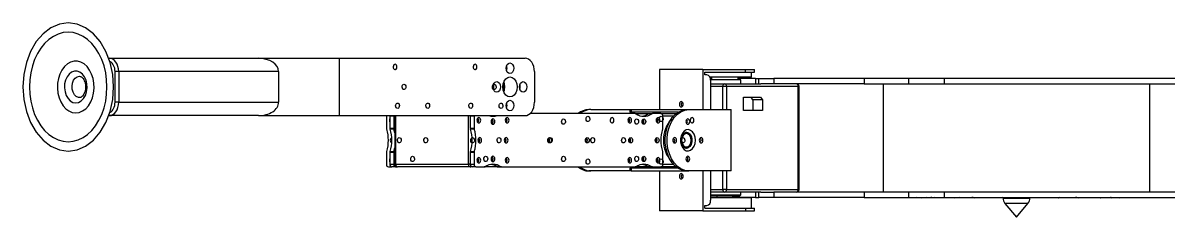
# Model space of a CAD drawing. Header units: millimetres. Extents: x 0 to 1189, y 0 to 841.
# Drawn here: x 181.7 to 267.5, y 602.5 to 617.1 of the extents above; entities that cross this region are included whole.
import ezdxf

# ---------------------------------------------------------------- set-up
doc = ezdxf.new("R2010")
doc.units = ezdxf.units.MM

msp = doc.modelspace()

# ---------------------------------------------------------------- linework, layer by layer
at = {"color": 7, "linetype": 'Continuous', "lineweight": 25}
for p, q in [((188.111, 614.41), (188.174, 614.41)), ((188.174, 614.41), (199.342, 614.41)), ((199.342, 614.41), (205.399, 614.41)), ((205.399, 614.41), (205.399, 610.11)), ((205.399, 614.41), (219.329, 614.41)), ((188.6, 611.11), (188.6, 613.41)), ((188.873, 613.41), (188.6, 613.41)), ((200.859, 613.41), (188.873, 613.41)), ((188.873, 613.41), (188.873, 611.11)), ((200.859, 613.41), (200.859, 611.11)), ((220.036, 613.41), (220.036, 611.11)), ((229.412, 613.56), (229.412, 610.56)), ((232.665, 613.56), (229.412, 613.56)), ((232.665, 613.56), (232.665, 610.56)), ((232.665, 613.56), (235.847, 613.56)), ((232.806, 613.36), (235.847, 613.36)), ((232.806, 613.16), (232.806, 613.36)), ((232.947, 613.16), (232.806, 613.16)), ((236.291, 613), (233.174, 613)), ((233.291, 613), (233.291, 612.8)), ((235.291, 612.8), (235.291, 613)), ((236.6, 612.9), (235.291, 612.9)), ((235.847, 613.36), (235.847, 613.56)), ((235.847, 613.56), (236.52, 613.56)), ((235.847, 613.36), (236.52, 613.36)), ((236.291, 613), (236.291, 613.36)), ((236.52, 613.36), (236.52, 613.56)), ((236.6, 612.9), (236.6, 612.5)), ((236.6, 612.9), (236.859, 612.9)), ((236.859, 612.5), (236.859, 612.9)), ((236.859, 612.9), (237.967, 612.9)), ((237.967, 612.9), (237.967, 612.5)), ((244.756, 612.9), (237.967, 612.9)), ((244.756, 612.9), (244.756, 612.5)), ((248.104, 612.9), (244.756, 612.9)), ((248.104, 612.5), (248.104, 612.9)), ((250.766, 612.9), (248.104, 612.9)), ((250.766, 612.5), (250.766, 612.9)), ((284.284, 612.9), (250.766, 612.9)), ((235.491, 612.8), (233.229, 612.8)), ((233.23, 612.76), (233.23, 610.56)), ((233.23, 612.5), (234.291, 612.5)), ((234.432, 612.3), (234.15, 612.3)), ((234.291, 612.5), (236.991, 612.5)), ((239.806, 612.3), (234.432, 612.3)), ((235.491, 612.5), (235.491, 612.8)), ((237.967, 612.5), (236.991, 612.5)), ((244.756, 612.5), (237.967, 612.5)), ((239.806, 604.58), (239.806, 612.3)), ((239.865, 604.58), (239.865, 612.3)), ((244.756, 612.5), (248.104, 612.5)), ((246.161, 612.5), (246.161, 604.38)), ((248.104, 612.5), (250.766, 612.5)), ((250.766, 612.5), (284.284, 612.5)), ((266.161, 604.38), (266.161, 612.5)), ((235.705, 611.5), (236.978, 611.5)), ((235.705, 610.5), (235.705, 611.5)), ((236.412, 611.3), (236.271, 611.5)), ((236.412, 611.3), (236.412, 610.5)), ((237.119, 611.3), (236.412, 611.3)), ((236.978, 611.5), (237.119, 611.3)), ((237.119, 611.3), (237.119, 610.5)), ((188.873, 611.11), (188.6, 611.11)), ((188.873, 611.11), (200.859, 611.11)), ((224.25, 610.56), (224.109, 610.56)), ((224.25, 610.56), (227.173, 610.56)), ((227.173, 610.56), (227.173, 610.36)), ((227.173, 610.56), (227.291, 610.56)), ((227.291, 610.36), (227.173, 610.36)), ((227.291, 610.56), (227.291, 610.36)), ((227.291, 610.56), (231.463, 610.56)), ((227.291, 610.26), (227.291, 610.36)), ((230.799, 610.36), (227.291, 610.36)), ((231.463, 610.56), (231.604, 610.56)), ((231.604, 610.56), (234.786, 610.56)), ((234.786, 605.96), (234.786, 610.56)), ((237.119, 610.5), (235.705, 610.5)), ((188.174, 610.11), (188.111, 610.11)), ((199.342, 610.11), (188.174, 610.11)), ((199.342, 610.11), (205.399, 610.11)), ((205.399, 610.11), (219.329, 610.11)), ((208.948, 610.06), (208.948, 609.177)), ((209.486, 610.06), (209.203, 610.06)), ((209.203, 610.06), (209.203, 609.177)), ((209.486, 610.06), (209.486, 609.177)), ((209.569, 610.11), (209.569, 606.46)), ((215.51, 610.06), (215.227, 610.06)), ((215.227, 610.06), (215.227, 609.177)), ((215.51, 610.06), (215.51, 609.177)), ((227.59, 610.26), (219.701, 610.26)), ((227.59, 610.26), (228.603, 610.26)), ((228.827, 610.242), (228.544, 610.242)), ((228.603, 610.26), (228.886, 610.26)), ((229.511, 610.26), (228.886, 610.26)), ((229.511, 610.26), (230.659, 610.26)), ((229.652, 609.177), (229.652, 610.06)), ((209.203, 609.177), (209.486, 609.177)), ((209.499, 609.093), (209.216, 609.093)), ((215.227, 609.177), (215.51, 609.177)), ((215.523, 609.093), (215.24, 609.093)), ((208.948, 607.344), (208.948, 606.46)), ((209.203, 607.344), (209.203, 606.46)), ((209.486, 607.344), (209.203, 607.344)), ((209.216, 607.427), (209.499, 607.427)), ((209.486, 607.344), (209.486, 606.46)), ((215.227, 607.344), (215.227, 606.46)), ((215.51, 607.344), (215.227, 607.344)), ((215.24, 607.427), (215.523, 607.427)), ((215.51, 607.344), (215.51, 606.46)), ((229.652, 606.46), (229.652, 607.344)), ((209.09, 606.26), (209.344, 606.26)), ((209.203, 606.46), (209.486, 606.46)), ((209.627, 606.26), (209.344, 606.26)), ((209.627, 606.46), (215.086, 606.46)), ((209.627, 606.26), (209.769, 606.26)), ((215.227, 606.26), (209.769, 606.26)), ((215.227, 606.46), (215.51, 606.46)), ((215.369, 606.26), (215.227, 606.26)), ((215.652, 606.26), (215.369, 606.26)), ((215.652, 606.26), (216.276, 606.26)), ((217.29, 606.26), (216.276, 606.26)), ((217.231, 606.278), (217.514, 606.278)), ((217.573, 606.26), (217.29, 606.26)), ((217.573, 606.26), (227.59, 606.26)), ((227.173, 606.16), (227.173, 605.96)), ((227.173, 606.16), (227.291, 606.16)), ((227.291, 606.16), (227.291, 606.26)), ((227.291, 606.16), (227.291, 605.96)), ((230.799, 606.16), (227.291, 606.16)), ((228.603, 606.26), (227.59, 606.26)), ((228.544, 606.278), (228.827, 606.278)), ((228.886, 606.26), (228.603, 606.26)), ((228.886, 606.26), (229.511, 606.26)), ((230.659, 606.26), (229.511, 606.26)), ((224.25, 605.96), (224.109, 605.96)), ((227.173, 605.96), (224.25, 605.96)), ((227.291, 605.96), (227.173, 605.96)), ((227.291, 605.96), (231.463, 605.96)), ((229.412, 605.96), (229.412, 602.96)), ((231.463, 605.96), (231.604, 605.96)), ((234.786, 605.96), (231.604, 605.96)), ((232.665, 605.96), (232.665, 602.96)), ((233.23, 605.96), (233.23, 603.76)), ((234.291, 604.38), (233.23, 604.38)), ((234.432, 604.58), (234.15, 604.58)), ((236.991, 604.38), (234.291, 604.38)), ((234.432, 604.58), (239.806, 604.58)), ((235.491, 604.18), (235.491, 604.38)), ((236.6, 604.38), (236.6, 603.98)), ((236.859, 603.98), (236.859, 604.38)), ((236.991, 604.38), (237.967, 604.38)), ((237.967, 604.38), (237.967, 603.98)), ((244.756, 604.38), (237.967, 604.38)), ((244.756, 604.38), (244.756, 603.98)), ((248.104, 604.38), (244.756, 604.38)), ((248.104, 603.98), (248.104, 604.38)), ((250.766, 604.38), (248.104, 604.38)), ((250.766, 603.98), (250.766, 604.38)), ((284.284, 604.38), (250.766, 604.38)), ((235.391, 604.08), (233.23, 604.08)), ((233.23, 603.96), (236.291, 603.96)), ((233.691, 604.08), (233.691, 603.96)), ((234.891, 603.96), (234.891, 604.08)), ((236.6, 603.98), (234.891, 603.98)), ((236.291, 603.16), (236.291, 603.96)), ((236.6, 603.98), (236.859, 603.98)), ((237.967, 603.98), (236.859, 603.98)), ((244.756, 603.98), (237.967, 603.98)), ((244.756, 603.98), (248.104, 603.98)), ((248.104, 603.98), (250.766, 603.98)), ((248.701, 603.98), (248.409, 603.951)), ((249.397, 603.98), (249.014, 603.951)), ((250.004, 603.98), (249.882, 603.951)), ((250.766, 603.98), (284.284, 603.98)), ((251.905, 603.98), (251.533, 603.951)), ((252.956, 603.98), (253.036, 603.951)), ((255.169, 603.931), (255.099, 603.98)), ((255.161, 603.98), (255.161, 603.917)), ((255.236, 603.931), (255.201, 603.98)), ((255.3, 603.533), (256.161, 602.5)), ((255.551, 603.931), (255.56, 603.98)), ((256.029, 603.931), (256.08, 603.98)), ((256.161, 602.5), (257.022, 603.533)), ((256.542, 603.931), (256.622, 603.98)), ((256.953, 603.931), (257.04, 603.98)), ((257.152, 603.931), (257.223, 603.98)), ((257.161, 603.917), (257.161, 603.937)), ((259.365, 603.98), (259.285, 603.951)), ((260.416, 603.98), (260.788, 603.951)), ((262.318, 603.98), (262.44, 603.951)), ((262.924, 603.98), (263.308, 603.951)), ((263.62, 603.98), (263.912, 603.951)), ((232.665, 602.96), (229.412, 602.96)), ((232.665, 602.96), (235.847, 602.96)), ((232.806, 603.36), (232.947, 603.36)), ((232.806, 603.16), (232.806, 603.36)), ((232.806, 603.16), (235.847, 603.16)), ((235.847, 603.16), (235.847, 602.96)), ((235.847, 603.16), (236.52, 603.16)), ((235.847, 602.96), (236.52, 602.96)), ((236.52, 602.96), (236.52, 603.16))]:
    msp.add_line(p, q, dxfattribs=at)
at = {"color": 8, "linetype": 'Continuous', "lineweight": 25}
for p, q in [((234.15, 612.3), (233.23, 612.3)), ((234.15, 610.56), (234.15, 612.3)), ((234.432, 612.3), (234.432, 610.56)), ((239.865, 612.3), (239.806, 612.3)), ((209.627, 610.11), (209.627, 606.46)), ((215.086, 606.46), (215.086, 610.11)), ((230.45, 610.06), (229.652, 610.06)), ((209.627, 606.46), (209.569, 606.46)), ((215.227, 606.46), (215.086, 606.46)), ((229.652, 606.46), (230.45, 606.46)), ((234.15, 604.58), (234.15, 605.96)), ((234.432, 605.96), (234.432, 604.58)), ((233.23, 604.58), (234.15, 604.58)), ((239.865, 604.58), (239.806, 604.58)), ((233.23, 604.18), (235.491, 604.18)), ((255.161, 603.917), (257.161, 603.917)), ((255.848, 603.533), (255.3, 603.533)), ((257.022, 603.533), (255.848, 603.533))]:
    msp.add_line(p, q, dxfattribs=at)
at = {"color": 7, "linetype": 'Continuous', "lineweight": 25, "flags": 128}
for points in [[(185.09, 607.456), (185.753, 607.548), (186.39, 607.822), (186.978, 608.266), (187.493, 608.863), (187.915, 609.591), (188.229, 610.422), (188.422, 611.323), (188.487, 612.26), (188.422, 613.197), (188.229, 614.098), (187.915, 614.929), (187.493, 615.657), (186.978, 616.254), (186.39, 616.698), (185.753, 616.972), (185.09, 617.064), (184.428, 616.972), (183.791, 616.698), (183.203, 616.254), (182.688, 615.657), (182.266, 614.929), (181.952, 614.098), (181.759, 613.197), (181.694, 612.26), (181.759, 611.323), (181.952, 610.422), (182.266, 609.591), (182.688, 608.863), (183.203, 608.266), (183.791, 607.822), (184.428, 607.548), (185.09, 607.456)], [(185.09, 608.151), (185.47, 608.186), (185.843, 608.291), (186.202, 608.464), (186.543, 608.701), (186.859, 609), (187.145, 609.354), (187.396, 609.759), (187.607, 610.205), (187.775, 610.688), (187.897, 611.197), (187.971, 611.724), (187.996, 612.26), (187.971, 612.796), (187.897, 613.324), (187.775, 613.833), (187.607, 614.315), (187.396, 614.762), (187.145, 615.166), (186.859, 615.52), (186.543, 615.819), (186.202, 616.056), (185.843, 616.229), (185.47, 616.334), (185.09, 616.369), (184.711, 616.334), (184.338, 616.229), (183.979, 616.056), (183.638, 615.819), (183.322, 615.52), (183.036, 615.166), (182.785, 614.762), (182.574, 614.315), (182.406, 613.833), (182.284, 613.324), (182.21, 612.796), (182.185, 612.26), (182.21, 611.724), (182.284, 611.197), (182.406, 610.688), (182.574, 610.205), (182.785, 609.759), (183.036, 609.354), (183.322, 609), (183.638, 608.701), (183.979, 608.464), (184.338, 608.291), (184.711, 608.186), (185.09, 608.151)], [(185.656, 610.32), (185.916, 610.355), (186.166, 610.459), (186.398, 610.628), (186.603, 610.856), (186.774, 611.135), (186.904, 611.454), (186.99, 611.803), (187.027, 612.168), (187.014, 612.536), (186.953, 612.895), (186.844, 613.23), (186.693, 613.531), (186.504, 613.785), (186.285, 613.985), (186.043, 614.122), (185.787, 614.192), (185.526, 614.192), (185.27, 614.122), (185.027, 613.985), (184.808, 613.785), (184.619, 613.531), (184.468, 613.23), (184.36, 612.895), (184.298, 612.536), (184.286, 612.168), (184.323, 611.803), (184.408, 611.454), (184.539, 611.135), (184.709, 610.856), (184.914, 610.628), (185.146, 610.459), (185.397, 610.355), (185.656, 610.32)], [(217.914, 613.66), (217.936, 613.813), (217.997, 613.943), (218.089, 614.03), (218.197, 614.06), (218.305, 614.03), (218.397, 613.943), (218.459, 613.813), (218.48, 613.66), (218.459, 613.507), (218.397, 613.377), (218.305, 613.29), (218.197, 613.26), (218.089, 613.29), (217.997, 613.377), (217.936, 613.507), (217.914, 613.66)], [(220.036, 613.41), (220.022, 613.605), (219.982, 613.793), (219.917, 613.966), (219.829, 614.117), (219.721, 614.242), (219.599, 614.334), (219.467, 614.391), (219.329, 614.41)], [(185.656, 611.06), (185.867, 611.098), (186.065, 611.208), (186.237, 611.385), (186.373, 611.617), (186.463, 611.889), (186.503, 612.185), (186.49, 612.485), (186.424, 612.771), (186.31, 613.025), (186.155, 613.231), (185.969, 613.376), (185.763, 613.451), (185.55, 613.451), (185.344, 613.376), (185.157, 613.231), (185.002, 613.025), (184.888, 612.771), (184.823, 612.485), (184.809, 612.185), (184.849, 611.889), (184.94, 611.617), (185.075, 611.385), (185.247, 611.208), (185.445, 611.098), (185.656, 611.06)], [(217.667, 612.26), (217.693, 612.492), (217.768, 612.701), (217.886, 612.867), (218.033, 612.973), (218.197, 613.01), (218.361, 612.973), (218.509, 612.867), (218.626, 612.701), (218.702, 612.492), (218.728, 612.26), (218.702, 612.028), (218.626, 611.819), (218.509, 611.653), (218.361, 611.547), (218.197, 611.51), (218.033, 611.547), (217.886, 611.653), (217.768, 611.819), (217.693, 612.028), (217.667, 612.26)], [(216.924, 612.26), (216.946, 612.413), (217.007, 612.543), (217.099, 612.63), (217.207, 612.66), (217.316, 612.63), (217.407, 612.543), (217.469, 612.413), (217.49, 612.26), (217.469, 612.107), (217.407, 611.977), (217.316, 611.89), (217.207, 611.86), (217.099, 611.89), (217.007, 611.977), (216.946, 612.107), (216.924, 612.26)], [(217.683, 612.441), (217.702, 612.248), (217.683, 612.079)], [(217.808, 612.26), (217.782, 612.492), (217.738, 612.634)], [(217.738, 611.886), (217.782, 612.028), (217.808, 612.26)], [(218.904, 612.26), (218.926, 612.413), (218.987, 612.543), (219.079, 612.63), (219.187, 612.66), (219.295, 612.63), (219.387, 612.543), (219.448, 612.413), (219.47, 612.26), (219.448, 612.107), (219.387, 611.977), (219.295, 611.89), (219.187, 611.86), (219.079, 611.89), (218.987, 611.977), (218.926, 612.107), (218.904, 612.26)], [(217.914, 610.86), (217.936, 611.013), (217.997, 611.143), (218.089, 611.23), (218.197, 611.26), (218.305, 611.23), (218.397, 611.143), (218.459, 611.013), (218.48, 610.86), (218.459, 610.707), (218.397, 610.577), (218.305, 610.49), (218.197, 610.46), (218.089, 610.49), (217.997, 610.577), (217.936, 610.707), (217.914, 610.86)], [(231.038, 610.76), (231.092, 610.775), (231.138, 610.819), (231.169, 610.884), (231.18, 610.96), (231.169, 611.037), (231.138, 611.101), (231.092, 611.145), (231.038, 611.16), (230.984, 611.145), (230.938, 611.101), (230.908, 611.037), (230.897, 610.96), (230.908, 610.884), (230.938, 610.819), (230.984, 610.775), (231.038, 610.76)], [(219.329, 610.11), (219.467, 610.129), (219.599, 610.186), (219.721, 610.279), (219.829, 610.403), (219.917, 610.554), (219.982, 610.727), (220.022, 610.915), (220.036, 611.11)], [(231.463, 605.96), (231.164, 605.999), (230.875, 606.115), (230.606, 606.305), (230.367, 606.56), (230.165, 606.874), (230.007, 607.235), (229.898, 607.631), (229.843, 608.048), (229.843, 608.472), (229.898, 608.889), (230.007, 609.285), (230.165, 609.646), (230.367, 609.96), (230.606, 610.216), (230.875, 610.405), (231.164, 610.521), (231.463, 610.56)], [(231.604, 605.96), (231.305, 605.999), (231.016, 606.115), (230.748, 606.305), (230.508, 606.56), (230.306, 606.874), (230.148, 607.235), (230.04, 607.631), (229.985, 608.048), (229.985, 608.472), (230.04, 608.889), (230.148, 609.285), (230.306, 609.646), (230.508, 609.96), (230.748, 610.216), (231.016, 610.405), (231.305, 610.521), (231.604, 610.56)], [(208.953, 610.11), (208.951, 610.099), (208.948, 610.06)], [(209.203, 610.06), (209.206, 610.099), (209.207, 610.11)], [(209.49, 610.11), (209.488, 610.099), (209.486, 610.06)], [(215.227, 610.06), (215.23, 610.099), (215.232, 610.11)], [(215.515, 610.11), (215.513, 610.099), (215.51, 610.06)], [(215.864, 609.96), (215.81, 609.945), (215.764, 609.901), (215.733, 609.837), (215.722, 609.76), (215.733, 609.684), (215.764, 609.619), (215.81, 609.575), (215.864, 609.56), (215.918, 609.575), (215.964, 609.619), (215.994, 609.684), (216.005, 609.76), (215.994, 609.837), (215.964, 609.901), (215.918, 609.945), (215.864, 609.96)], [(216.924, 609.86), (216.87, 609.845), (216.824, 609.801), (216.794, 609.737), (216.783, 609.66), (216.794, 609.584), (216.824, 609.519), (216.87, 609.475), (216.924, 609.46), (216.979, 609.475), (217.024, 609.519), (217.055, 609.584), (217.066, 609.66), (217.055, 609.737), (217.024, 609.801), (216.979, 609.845), (216.924, 609.86)], [(217.985, 609.96), (217.931, 609.945), (217.885, 609.901), (217.854, 609.837), (217.844, 609.76), (217.854, 609.684), (217.885, 609.619), (217.931, 609.575), (217.985, 609.56), (218.039, 609.575), (218.085, 609.619), (218.116, 609.684), (218.127, 609.76), (218.116, 609.837), (218.085, 609.901), (218.039, 609.945), (217.985, 609.96)], [(227.177, 609.56), (227.232, 609.575), (227.277, 609.619), (227.308, 609.684), (227.319, 609.76), (227.308, 609.837), (227.277, 609.901), (227.232, 609.945), (227.177, 609.96), (227.123, 609.945), (227.077, 609.901), (227.047, 609.837), (227.036, 609.76), (227.047, 609.684), (227.077, 609.619), (227.123, 609.575), (227.177, 609.56)], [(228.238, 609.86), (228.292, 609.845), (228.338, 609.801), (228.369, 609.737), (228.38, 609.66), (228.369, 609.584), (228.338, 609.519), (228.292, 609.475), (228.238, 609.46), (228.184, 609.475), (228.138, 609.519), (228.107, 609.584), (228.097, 609.66), (228.107, 609.737), (228.138, 609.801), (228.184, 609.845), (228.238, 609.86)], [(229.299, 609.56), (229.353, 609.575), (229.399, 609.619), (229.429, 609.684), (229.44, 609.76), (229.429, 609.837), (229.399, 609.901), (229.353, 609.945), (229.299, 609.96), (229.245, 609.945), (229.199, 609.901), (229.168, 609.837), (229.157, 609.76), (229.168, 609.684), (229.199, 609.619), (229.245, 609.575), (229.299, 609.56)], [(231.675, 609.66), (231.664, 609.737), (231.633, 609.801), (231.587, 609.845), (231.533, 609.86), (231.479, 609.845), (231.433, 609.801), (231.403, 609.737), (231.392, 609.66), (231.403, 609.584), (231.433, 609.519), (231.479, 609.475), (231.533, 609.46), (231.587, 609.475), (231.633, 609.519), (231.664, 609.584), (231.675, 609.66)], [(209.569, 608.83), (209.554, 608.893), (209.499, 609.093)], [(232.099, 608.26), (232.074, 608.496), (232.001, 608.711), (231.886, 608.886), (231.74, 609.005), (231.576, 609.058), (231.407, 609.04), (231.25, 608.953), (231.119, 608.804), (231.024, 608.607), (230.974, 608.379), (230.974, 608.141), (231.024, 607.913), (231.119, 607.716), (231.25, 607.567), (231.407, 607.48), (231.576, 607.462), (231.74, 607.515), (231.886, 607.635), (232.001, 607.809), (232.074, 608.024), (232.099, 608.26)], [(231.141, 607.808), (231.049, 607.97), (231.001, 608.168), (231.004, 608.376), (231.057, 608.57), (231.154, 608.727), (231.283, 608.828), (231.428, 608.86), (231.573, 608.82), (231.699, 608.712), (231.792, 608.55), (231.839, 608.353), (231.836, 608.144), (231.783, 607.95), (231.686, 607.793), (231.557, 607.692), (231.412, 607.66), (231.267, 607.7), (231.141, 607.808)], [(231.774, 608.26), (231.747, 608.451), (231.67, 608.614), (231.555, 608.722), (231.42, 608.76), (231.285, 608.722), (231.17, 608.614), (231.093, 608.451), (231.067, 608.26), (231.093, 608.069), (231.17, 607.906), (231.285, 607.798), (231.42, 607.76), (231.555, 607.798), (231.67, 607.906), (231.747, 608.069), (231.774, 608.26)], [(209.338, 608.454), (209.318, 608.445), (209.273, 608.401), (209.242, 608.337), (209.231, 608.26), (209.242, 608.184), (209.273, 608.119), (209.318, 608.075), (209.338, 608.066)], [(209.499, 607.427), (209.554, 607.627), (209.569, 607.69)], [(215.934, 608.46), (215.88, 608.445), (215.834, 608.401), (215.804, 608.337), (215.793, 608.26), (215.804, 608.184), (215.834, 608.119), (215.88, 608.075), (215.934, 608.06), (215.989, 608.075), (216.034, 608.119), (216.065, 608.184), (216.076, 608.26), (216.065, 608.337), (216.034, 608.401), (215.989, 608.445), (215.934, 608.46)], [(217.914, 608.46), (217.86, 608.445), (217.814, 608.401), (217.784, 608.337), (217.773, 608.26), (217.784, 608.184), (217.814, 608.119), (217.86, 608.075), (217.914, 608.06), (217.969, 608.075), (218.014, 608.119), (218.045, 608.184), (218.056, 608.26), (218.045, 608.337), (218.014, 608.401), (217.969, 608.445), (217.914, 608.46)], [(221.167, 608.06), (221.113, 608.075), (221.067, 608.119), (221.036, 608.184), (221.026, 608.26), (221.036, 608.337), (221.067, 608.401), (221.113, 608.445), (221.167, 608.46), (221.221, 608.445), (221.267, 608.401), (221.298, 608.337), (221.309, 608.26), (221.298, 608.184), (221.267, 608.119), (221.221, 608.075), (221.167, 608.06)], [(223.996, 608.06), (223.941, 608.075), (223.896, 608.119), (223.865, 608.184), (223.854, 608.26), (223.865, 608.337), (223.896, 608.401), (223.941, 608.445), (223.996, 608.46), (224.05, 608.445), (224.096, 608.401), (224.126, 608.337), (224.137, 608.26), (224.126, 608.184), (224.096, 608.119), (224.05, 608.075), (223.996, 608.06)], [(227.248, 608.46), (227.302, 608.445), (227.348, 608.401), (227.379, 608.337), (227.39, 608.26), (227.379, 608.184), (227.348, 608.119), (227.302, 608.075), (227.248, 608.06), (227.194, 608.075), (227.148, 608.119), (227.118, 608.184), (227.107, 608.26), (227.118, 608.337), (227.148, 608.401), (227.194, 608.445), (227.248, 608.46)], [(229.228, 608.46), (229.282, 608.445), (229.328, 608.401), (229.359, 608.337), (229.37, 608.26), (229.359, 608.184), (229.328, 608.119), (229.282, 608.075), (229.228, 608.06), (229.174, 608.075), (229.128, 608.119), (229.097, 608.184), (229.087, 608.26), (229.097, 608.337), (229.128, 608.401), (229.174, 608.445), (229.228, 608.46)], [(230.685, 608.26), (230.674, 608.337), (230.643, 608.401), (230.597, 608.445), (230.543, 608.46), (230.489, 608.445), (230.443, 608.401), (230.413, 608.337), (230.402, 608.26), (230.413, 608.184), (230.443, 608.119), (230.489, 608.075), (230.543, 608.06), (230.597, 608.075), (230.643, 608.119), (230.674, 608.184), (230.685, 608.26)], [(232.665, 608.26), (232.654, 608.337), (232.623, 608.401), (232.577, 608.445), (232.523, 608.46), (232.469, 608.445), (232.423, 608.401), (232.393, 608.337), (232.382, 608.26), (232.393, 608.184), (232.423, 608.119), (232.469, 608.075), (232.523, 608.06), (232.577, 608.075), (232.623, 608.119), (232.654, 608.184), (232.665, 608.26)], [(215.864, 606.96), (215.81, 606.945), (215.764, 606.901), (215.733, 606.837), (215.722, 606.76), (215.733, 606.684), (215.764, 606.619), (215.81, 606.575), (215.864, 606.56), (215.918, 606.575), (215.964, 606.619), (215.994, 606.684), (216.005, 606.76), (215.994, 606.837), (215.964, 606.901), (215.918, 606.945), (215.864, 606.96)], [(216.924, 607.06), (216.87, 607.045), (216.824, 607.001), (216.794, 606.937), (216.783, 606.86), (216.794, 606.784), (216.824, 606.719), (216.87, 606.675), (216.924, 606.66), (216.979, 606.675), (217.024, 606.719), (217.055, 606.784), (217.066, 606.86), (217.055, 606.937), (217.024, 607.001), (216.979, 607.045), (216.924, 607.06)], [(217.985, 606.96), (217.931, 606.945), (217.885, 606.901), (217.854, 606.837), (217.844, 606.76), (217.854, 606.684), (217.885, 606.619), (217.931, 606.575), (217.985, 606.56), (218.039, 606.575), (218.085, 606.619), (218.116, 606.684), (218.127, 606.76), (218.116, 606.837), (218.085, 606.901), (218.039, 606.945), (217.985, 606.96)], [(227.177, 606.56), (227.232, 606.575), (227.277, 606.619), (227.308, 606.684), (227.319, 606.76), (227.308, 606.837), (227.277, 606.901), (227.232, 606.945), (227.177, 606.96), (227.123, 606.945), (227.077, 606.901), (227.047, 606.837), (227.036, 606.76), (227.047, 606.684), (227.077, 606.619), (227.123, 606.575), (227.177, 606.56)], [(228.238, 607.06), (228.292, 607.045), (228.338, 607.001), (228.369, 606.937), (228.38, 606.86), (228.369, 606.784), (228.338, 606.719), (228.292, 606.675), (228.238, 606.66), (228.184, 606.675), (228.138, 606.719), (228.107, 606.784), (228.097, 606.86), (228.107, 606.937), (228.138, 607.001), (228.184, 607.045), (228.238, 607.06)], [(229.299, 606.56), (229.353, 606.575), (229.399, 606.619), (229.429, 606.684), (229.44, 606.76), (229.429, 606.837), (229.399, 606.901), (229.353, 606.945), (229.299, 606.96), (229.245, 606.945), (229.199, 606.901), (229.168, 606.837), (229.157, 606.76), (229.168, 606.684), (229.199, 606.619), (229.245, 606.575), (229.299, 606.56)], [(231.675, 606.86), (231.664, 606.937), (231.633, 607.001), (231.587, 607.045), (231.533, 607.06), (231.479, 607.045), (231.433, 607.001), (231.403, 606.937), (231.392, 606.86), (231.403, 606.784), (231.433, 606.719), (231.479, 606.675), (231.533, 606.66), (231.587, 606.675), (231.633, 606.719), (231.664, 606.784), (231.675, 606.86)], [(231.038, 605.36), (231.092, 605.375), (231.138, 605.419), (231.169, 605.484), (231.18, 605.56), (231.169, 605.637), (231.138, 605.701), (231.092, 605.745), (231.038, 605.76), (230.984, 605.745), (230.938, 605.701), (230.908, 605.637), (230.897, 605.56), (230.908, 605.484), (230.938, 605.419), (230.984, 605.375), (231.038, 605.36)]]:
    msp.add_lwpolyline(points, dxfattribs=at)
at = {"color": 7, "linetype": 'Continuous', "flags": 128}
for points in [[(209.449, 613.702), (209.476, 613.633), (209.518, 613.583), (209.571, 613.561), (209.626, 613.569), (209.675, 613.606), (209.71, 613.666), (209.725, 613.741), (209.72, 613.819), (209.694, 613.887), (209.651, 613.937), (209.598, 613.959), (209.543, 613.951), (209.495, 613.914), (209.46, 613.854), (209.444, 613.779), (209.449, 613.702)], [(215.446, 613.702), (215.472, 613.633), (215.515, 613.583), (215.567, 613.561), (215.622, 613.569), (215.671, 613.606), (215.706, 613.666), (215.722, 613.741), (215.716, 613.819), (215.69, 613.887), (215.647, 613.937), (215.594, 613.959), (215.54, 613.951), (215.491, 613.914), (215.456, 613.854), (215.44, 613.779), (215.446, 613.702)], [(210.128, 612.319), (210.154, 612.387), (210.197, 612.437), (210.25, 612.459), (210.305, 612.451), (210.353, 612.414), (210.388, 612.354), (210.404, 612.279), (210.399, 612.202), (210.373, 612.133), (210.33, 612.083), (210.277, 612.061), (210.222, 612.069), (210.174, 612.106), (210.139, 612.166), (210.123, 612.241), (210.128, 612.319)], [(216.888, 612.319), (216.914, 612.387), (216.957, 612.437), (217.01, 612.459), (217.065, 612.451), (217.113, 612.414), (217.148, 612.354), (217.164, 612.279), (217.159, 612.202), (217.133, 612.133), (217.09, 612.083), (217.037, 612.061), (216.982, 612.069), (216.933, 612.106), (216.899, 612.166), (216.883, 612.241), (216.888, 612.319)], [(209.633, 610.911), (209.659, 610.98), (209.702, 611.029), (209.755, 611.051), (209.81, 611.044), (209.858, 611.007), (209.893, 610.946), (209.909, 610.872), (209.904, 610.794), (209.878, 610.725), (209.835, 610.676), (209.782, 610.653), (209.727, 610.661), (209.679, 610.698), (209.644, 610.758), (209.628, 610.833), (209.633, 610.911)], [(211.896, 610.911), (211.922, 610.98), (211.965, 611.029), (212.018, 611.051), (212.073, 611.044), (212.121, 611.007), (212.156, 610.946), (212.172, 610.872), (212.167, 610.794), (212.14, 610.725), (212.098, 610.676), (212.045, 610.653), (211.99, 610.661), (211.941, 610.698), (211.906, 610.758), (211.89, 610.833), (211.896, 610.911)], [(215.12, 610.911), (215.147, 610.98), (215.189, 611.029), (215.242, 611.051), (215.297, 611.044), (215.346, 611.007), (215.381, 610.946), (215.396, 610.872), (215.391, 610.794), (215.365, 610.725), (215.322, 610.676), (215.269, 610.653), (215.214, 610.661), (215.166, 610.698), (215.131, 610.758), (215.115, 610.833), (215.12, 610.911)], [(217.383, 610.911), (217.409, 610.98), (217.452, 611.029), (217.505, 611.051), (217.56, 611.044), (217.608, 611.007), (217.643, 610.946), (217.659, 610.872), (217.654, 610.794), (217.628, 610.725), (217.585, 610.676), (217.532, 610.653), (217.477, 610.661), (217.428, 610.698), (217.394, 610.758), (217.378, 610.833), (217.383, 610.911)], [(222.255, 609.851), (222.304, 609.814), (222.338, 609.754), (222.354, 609.679), (222.349, 609.602), (222.323, 609.533), (222.28, 609.483), (222.227, 609.461), (222.172, 609.469), (222.124, 609.506), (222.089, 609.566), (222.073, 609.641), (222.078, 609.719), (222.104, 609.787), (222.147, 609.837), (222.2, 609.859), (222.255, 609.851)], [(224.088, 610.051), (224.137, 610.014), (224.171, 609.954), (224.187, 609.879), (224.182, 609.802), (224.156, 609.733), (224.113, 609.683), (224.06, 609.661), (224.005, 609.669), (223.957, 609.706), (223.922, 609.766), (223.906, 609.841), (223.911, 609.919), (223.938, 609.987), (223.98, 610.037), (224.033, 610.059), (224.088, 610.051)], [(225.807, 609.951), (225.758, 609.914), (225.723, 609.854), (225.707, 609.779), (225.713, 609.702), (225.739, 609.633), (225.782, 609.583), (225.835, 609.561), (225.889, 609.569), (225.938, 609.606), (225.973, 609.666), (225.989, 609.741), (225.983, 609.819), (225.957, 609.887), (225.915, 609.937), (225.862, 609.959), (225.807, 609.951)], [(227.742, 609.851), (227.791, 609.814), (227.826, 609.754), (227.842, 609.679), (227.836, 609.602), (227.81, 609.533), (227.767, 609.483), (227.714, 609.461), (227.659, 609.469), (227.611, 609.506), (227.576, 609.566), (227.56, 609.641), (227.566, 609.719), (227.592, 609.787), (227.634, 609.837), (227.687, 609.859), (227.742, 609.851)], [(229.575, 610.051), (229.624, 610.014), (229.659, 609.954), (229.675, 609.879), (229.669, 609.802), (229.643, 609.733), (229.6, 609.683), (229.547, 609.661), (229.492, 609.669), (229.444, 609.706), (229.409, 609.766), (229.393, 609.841), (229.399, 609.919), (229.425, 609.987), (229.467, 610.037), (229.52, 610.059), (229.575, 610.051)], [(231.803, 609.951), (231.754, 609.914), (231.72, 609.854), (231.704, 609.779), (231.709, 609.702), (231.735, 609.633), (231.778, 609.583), (231.831, 609.561), (231.886, 609.569), (231.934, 609.606), (231.969, 609.666), (231.985, 609.741), (231.98, 609.819), (231.954, 609.887), (231.911, 609.937), (231.858, 609.959), (231.803, 609.951)], [(209.775, 608.319), (209.801, 608.387), (209.844, 608.437), (209.896, 608.459), (209.951, 608.451), (210, 608.414), (210.035, 608.354), (210.051, 608.279), (210.045, 608.202), (210.019, 608.133), (209.976, 608.083), (209.923, 608.061), (209.869, 608.069), (209.82, 608.106), (209.785, 608.166), (209.769, 608.241), (209.775, 608.319)], [(211.755, 608.319), (211.781, 608.387), (211.823, 608.437), (211.876, 608.459), (211.931, 608.451), (211.98, 608.414), (212.015, 608.354), (212.031, 608.279), (212.025, 608.202), (211.999, 608.133), (211.956, 608.083), (211.903, 608.061), (211.848, 608.069), (211.8, 608.106), (211.765, 608.166), (211.749, 608.241), (211.755, 608.319)], [(215.262, 608.319), (215.288, 608.387), (215.331, 608.437), (215.384, 608.459), (215.438, 608.451), (215.487, 608.414), (215.522, 608.354), (215.538, 608.279), (215.532, 608.202), (215.506, 608.133), (215.463, 608.083), (215.411, 608.061), (215.356, 608.069), (215.307, 608.106), (215.272, 608.166), (215.256, 608.241), (215.262, 608.319)], [(217.242, 608.319), (217.268, 608.387), (217.311, 608.437), (217.363, 608.459), (217.418, 608.451), (217.467, 608.414), (217.502, 608.354), (217.518, 608.279), (217.512, 608.202), (217.486, 608.133), (217.443, 608.083), (217.391, 608.061), (217.336, 608.069), (217.287, 608.106), (217.252, 608.166), (217.236, 608.241), (217.242, 608.319)], [(221.265, 608.451), (221.314, 608.414), (221.349, 608.354), (221.364, 608.279), (221.359, 608.202), (221.333, 608.133), (221.29, 608.083), (221.237, 608.061), (221.182, 608.069), (221.134, 608.106), (221.099, 608.166), (221.083, 608.241), (221.088, 608.319), (221.115, 608.387), (221.157, 608.437), (221.21, 608.459), (221.265, 608.451)], [(224.447, 608.451), (224.496, 608.414), (224.53, 608.354), (224.546, 608.279), (224.541, 608.202), (224.515, 608.133), (224.472, 608.083), (224.419, 608.061), (224.364, 608.069), (224.316, 608.106), (224.281, 608.166), (224.265, 608.241), (224.27, 608.319), (224.297, 608.387), (224.339, 608.437), (224.392, 608.459), (224.447, 608.451)], [(226.752, 608.451), (226.801, 608.414), (226.836, 608.354), (226.852, 608.279), (226.846, 608.202), (226.82, 608.133), (226.777, 608.083), (226.724, 608.061), (226.669, 608.069), (226.621, 608.106), (226.586, 608.166), (226.57, 608.241), (226.576, 608.319), (226.602, 608.387), (226.644, 608.437), (226.697, 608.459), (226.752, 608.451)], [(231.207, 608.451), (231.256, 608.414), (231.29, 608.354), (231.306, 608.279), (231.301, 608.202), (231.275, 608.133), (231.232, 608.083), (231.179, 608.061), (231.124, 608.069), (231.076, 608.106), (231.041, 608.166), (231.025, 608.241), (231.03, 608.319), (231.056, 608.387), (231.099, 608.437), (231.152, 608.459), (231.207, 608.451)], [(210.765, 606.919), (210.791, 606.987), (210.833, 607.037), (210.886, 607.059), (210.941, 607.051), (210.99, 607.014), (211.025, 606.954), (211.041, 606.879), (211.035, 606.802), (211.009, 606.733), (210.966, 606.683), (210.913, 606.661), (210.859, 606.669), (210.81, 606.706), (210.775, 606.766), (210.759, 606.841), (210.765, 606.919)], [(216.252, 606.919), (216.278, 606.987), (216.321, 607.037), (216.373, 607.059), (216.428, 607.051), (216.477, 607.014), (216.512, 606.954), (216.528, 606.879), (216.522, 606.802), (216.496, 606.733), (216.453, 606.683), (216.401, 606.661), (216.346, 606.669), (216.297, 606.706), (216.262, 606.766), (216.246, 606.841), (216.252, 606.919)], [(222.255, 607.051), (222.304, 607.014), (222.338, 606.954), (222.354, 606.879), (222.349, 606.802), (222.323, 606.733), (222.28, 606.683), (222.227, 606.661), (222.172, 606.669), (222.124, 606.706), (222.089, 606.766), (222.073, 606.841), (222.078, 606.919), (222.104, 606.987), (222.147, 607.037), (222.2, 607.059), (222.255, 607.051)], [(224.088, 606.851), (224.137, 606.814), (224.171, 606.754), (224.187, 606.679), (224.182, 606.602), (224.156, 606.533), (224.113, 606.483), (224.06, 606.461), (224.005, 606.469), (223.957, 606.506), (223.922, 606.566), (223.906, 606.641), (223.911, 606.719), (223.938, 606.787), (223.98, 606.837), (224.033, 606.859), (224.088, 606.851)], [(227.742, 607.051), (227.791, 607.014), (227.826, 606.954), (227.842, 606.879), (227.836, 606.802), (227.81, 606.733), (227.767, 606.683), (227.714, 606.661), (227.659, 606.669), (227.611, 606.706), (227.576, 606.766), (227.56, 606.841), (227.566, 606.919), (227.592, 606.987), (227.634, 607.037), (227.687, 607.059), (227.742, 607.051)], [(229.575, 606.851), (229.624, 606.814), (229.659, 606.754), (229.675, 606.679), (229.669, 606.602), (229.643, 606.533), (229.6, 606.483), (229.547, 606.461), (229.492, 606.469), (229.444, 606.506), (229.409, 606.566), (229.393, 606.641), (229.399, 606.719), (229.425, 606.787), (229.467, 606.837), (229.52, 606.859), (229.575, 606.851)]]:
    msp.add_lwpolyline(points, dxfattribs=at)
at = {"color": 8, "linetype": 'Continuous', "lineweight": 25, "flags": 128}
msp.add_lwpolyline([(185.939, 611.46), (185.855, 611.469), (185.694, 611.539), (185.554, 611.674), (185.449, 611.86), (185.388, 612.082), (185.375, 612.32), (185.412, 612.552), (185.497, 612.759), (185.62, 612.921), (185.772, 613.025), (185.939, 613.06), (185.939, 613.06)], dxfattribs=at)
at = {"color": 8, "linetype": 'Continuous', "lineweight": 25}
for centre, radius, start, end in [((188.176, 614.301), 0.109, 90.79051, 122.21176), ((188.176, 610.219), 0.109, 237.79883, 269.20687), ((215.225, 606.373), 0.113, 271.12736, 310.37746)]:
    msp.add_arc(centre, radius, start, end, dxfattribs=at)
at = {"color": 7, "linetype": 'Continuous', "lineweight": 25}
for centre, radius, start, end in [((217.444, 613.66), 0.541, 339.04152, 20.95848), ((232.877, 612.81), 0.357, 351.95132, 78.57782), ((216.454, 612.26), 0.541, 339.04152, 20.95848), ((218.434, 612.26), 0.541, 339.04152, 20.95848), ((234.326, 612.325), 0.179, 101.42212, 188.04926), ((234.256, 612.325), 0.179, 351.94968, 78.57894), ((239.665, 612.3), 0.2, 0, 90), ((239.63, 612.325), 0.179, 351.94968, 78.57894), ((231.272, 610.96), 0.238, 133.25555, 226.74445), ((217.444, 610.86), 0.541, 339.04147, 20.95853), ((224.132, 609.274), 1.287, 91.02139, 129.94431), ((224.273, 609.274), 1.287, 91.02149, 129.9442), ((209.408, 609.76), 0.25, 145.14692, 214.85308), ((215.388, 609.76), 0.406, 339.03471, 20.96529), ((215.63, 609.76), 0.238, 313.25616, 46.74384), ((216.924, 611.08), 1.02, 252.05262, 287.94738), ((216.636, 611.101), 1.042, 278.13907, 287.90844), ((216.448, 609.66), 0.406, 339.03471, 20.96529), ((216.691, 609.66), 0.238, 313.25616, 46.74384), ((217.509, 609.76), 0.406, 339.03471, 20.96529), ((217.751, 609.76), 0.238, 313.25616, 46.74384), ((226.701, 609.76), 0.406, 339.03923, 20.96077), ((226.944, 609.76), 0.238, 313.25555, 46.74445), ((227.589, 610.152), 0.108, 56.26938, 89.42931), ((228.238, 611.113), 1.052, 235.93427, 304.06573), ((227.936, 611.158), 1.099, 278.39286, 303.59006), ((227.762, 609.66), 0.406, 339.03923, 20.96077), ((228.004, 609.66), 0.238, 313.25555, 46.74445), ((228.604, 610.152), 0.108, 90.57277, 123.72854), ((228.887, 610.152), 0.108, 90.57069, 123.73062), ((228.823, 609.76), 0.406, 339.03471, 20.96529), ((229.065, 609.76), 0.238, 313.25555, 46.74445), ((229.476, 610.085), 0.179, 351.94968, 78.57894), ((232.181, 608.26), 2.476, 139.12574, 220.87426), ((231.27, 609.668), 0.224, 0.47678, 39.99539), ((231.257, 609.651), 0.239, 322.02236, 4.64944), ((209.22, 609.176), 0.271, 179.83458, 197.70921), ((206.336, 608.26), 2.754, 342.38904, 17.61096), ((209.474, 609.176), 0.271, 179.82735, 197.71645), ((206.591, 608.26), 2.754, 342.38904, 17.61096), ((209.757, 609.176), 0.271, 179.83458, 197.70921), ((215.499, 609.176), 0.272, 179.84679, 197.69701), ((212.616, 608.26), 2.754, 342.38806, 17.61194), ((215.782, 609.176), 0.271, 179.83298, 197.70281), ((212.898, 608.26), 2.754, 342.38806, 17.61194), ((232.264, 608.26), 2.754, 162.38855, 197.61145), ((229.381, 609.176), 0.271, 342.29327, 0.16293), ((215.458, 608.26), 0.406, 339.03473, 20.96527), ((215.701, 608.26), 0.238, 313.25612, 46.74388), ((217.438, 608.26), 0.406, 339.03473, 20.96527), ((217.681, 608.26), 0.238, 313.25612, 46.74388), ((220.691, 608.26), 0.406, 339.03473, 20.96527), ((220.933, 608.26), 0.238, 313.25612, 46.74388), ((223.519, 608.26), 0.406, 339.03925, 20.96075), ((223.762, 608.26), 0.238, 313.25551, 46.74449), ((226.772, 608.26), 0.406, 339.03847, 20.96153), ((227.015, 608.26), 0.238, 313.25833, 46.74167), ((228.752, 608.26), 0.406, 339.03925, 20.96075), ((228.994, 608.26), 0.238, 313.25551, 46.74449), ((230.41, 608.206), 0.159, 4.69582, 85.31883), ((230.33, 608.243), 0.212, 312.3407, 353.49789), ((232.381, 608.318), 0.165, 277.61687, 358.40371), ((232.313, 608.279), 0.208, 9.66573, 47.83573), ((209.22, 607.344), 0.271, 162.29077, 180.16542), ((209.408, 606.76), 0.25, 145.14682, 214.85318), ((209.474, 607.344), 0.271, 162.28354, 180.17265), ((209.757, 607.344), 0.271, 162.29077, 180.16542), ((215.499, 607.344), 0.272, 162.30297, 180.15321), ((215.782, 607.344), 0.271, 162.29717, 180.16702), ((215.388, 606.76), 0.406, 339.03473, 20.96527), ((215.63, 606.76), 0.238, 313.25611, 46.74389), ((216.448, 606.86), 0.406, 339.03473, 20.96527), ((216.691, 606.86), 0.238, 313.25611, 46.74389), ((217.509, 606.76), 0.406, 339.03473, 20.96527), ((217.751, 606.76), 0.238, 313.25611, 46.74389), ((226.701, 606.76), 0.406, 339.03925, 20.96075), ((226.944, 606.76), 0.238, 313.2555, 46.7445), ((227.762, 606.86), 0.406, 339.03925, 20.96075), ((228.004, 606.86), 0.238, 313.2555, 46.7445), ((228.823, 606.76), 0.406, 339.03473, 20.96527), ((229.065, 606.76), 0.238, 313.2555, 46.7445), ((229.381, 607.344), 0.271, 359.83707, 17.70675), ((231.3, 606.86), 0.238, 313.2555, 46.7445), ((209.125, 606.435), 0.179, 171.95028, 258.57721), ((209.38, 606.435), 0.179, 171.94941, 258.57808), ((209.662, 606.435), 0.179, 171.95028, 258.57721), ((209.769, 606.46), 0.2, 180, 270), ((209.804, 606.435), 0.179, 171.95118, 258.57859), ((215.263, 606.435), 0.179, 171.95028, 258.57721), ((215.404, 606.435), 0.179, 171.95118, 258.57859), ((215.687, 606.435), 0.179, 171.94941, 258.57808), ((216.275, 606.368), 0.108, 270.57142, 303.72784), ((216.924, 605.407), 1.052, 55.93424, 124.06576), ((216.623, 605.362), 1.099, 56.41067, 81.60611), ((217.291, 606.368), 0.108, 236.27216, 269.42858), ((217.574, 606.368), 0.108, 236.26458, 269.43289), ((224.132, 607.246), 1.287, 230.0557, 268.97858), ((224.273, 607.246), 1.287, 230.05581, 268.97848), ((227.589, 606.368), 0.108, 270.5703, 303.73059), ((228.238, 605.407), 1.052, 55.93424, 124.06576), ((227.936, 605.362), 1.099, 56.4099, 81.60714), ((228.604, 606.368), 0.108, 236.27149, 269.42762), ((228.887, 606.368), 0.108, 236.26941, 269.4297), ((229.476, 606.435), 0.179, 281.42104, 8.05032), ((231.272, 605.56), 0.238, 133.25549, 226.74451), ((234.326, 604.555), 0.179, 171.95076, 258.57786), ((234.256, 604.555), 0.179, 281.42109, 8.05029), ((239.665, 604.58), 0.2, 270, 0), ((239.63, 604.555), 0.179, 281.42109, 8.05029), ((232.877, 603.71), 0.357, 281.42206, 8.04875), ((235.391, 604.18), 0.1, 270, 0), ((255.761, 603.917), 0.6, 180, 219.80557), ((256.561, 603.917), 0.6, 320.19443, 0)]:
    msp.add_arc(centre, radius, start, end, dxfattribs=at)
for centre, major_axis, ratio, start_param, end_param in [((188.174, 613.41), (0, 1), 0.698731, 4.712389, 6.283185), ((199.342, 613.41), (1.517, 0), 0.659094, 0, 1.570796), ((188.174, 611.11), (0, 1), 0.698731, 3.141593, 4.712389), ((199.342, 611.11), (-1.517, 0), 0.659094, 1.570796, 3.141593)]:
    msp.add_ellipse(centre, major_axis=major_axis, ratio=ratio, start_param=start_param, end_param=end_param, dxfattribs=at)
at = {"color": 8, "linetype": 'Continuous', "lineweight": 25}
for centre, start_param, end_param in [((188.033, 613.41), 4.712389, 5.951265), ((188.033, 611.11), 3.473513, 4.712389)]:
    msp.add_ellipse(centre, major_axis=(0, 0.8), ratio=0.70864, start_param=start_param, end_param=end_param, dxfattribs=at)
at = {"color": 7, "linetype": 'Continuous', "lineweight": 25}
for points, knots in [([(185.94, 613.058), (185.967, 613.056), (186.017, 613.052), (186.112, 612.995), (186.21, 612.891), (186.299, 612.736), (186.364, 612.538), (186.393, 612.318), (186.383, 612.094), (186.337, 611.883), (186.259, 611.705), (186.163, 611.572), (186.065, 611.492), (185.993, 611.463), (185.954, 611.461), (185.939, 611.46)], [0, 0, 0, 0, 0.0900353, 0.1679587, 0.2422191, 0.3214547, 0.4001646, 0.4790393, 0.5581584, 0.6369944, 0.7149155, 0.7919772, 0.8693151, 0.9497376, 1, 1, 1, 1]), ([(231.803, 608.26), (231.802, 608.295), (231.798, 608.395), (231.754, 608.555), (231.66, 608.716), (231.532, 608.819), (231.42, 608.865), (231.362, 608.856), (231.35, 608.854)], [0, 0, 0, 0, 0.114263, 0.328095, 0.54476, 0.762668, 0.952888, 1, 1, 1, 1]), ([(231.349, 607.663), (231.354, 607.662), (231.409, 607.651), (231.514, 607.693), (231.64, 607.784), (231.736, 607.927), (231.793, 608.092), (231.8, 608.208), (231.803, 608.26)], [0, 0, 0, 0, 0.022942, 0.222216, 0.419044, 0.621905, 0.831452, 1, 1, 1, 1]), ([(249.014, 603.951), (249.016, 603.952), (249.048, 603.961), (249.087, 603.971), (249.123, 603.98)], [0, 0, 0, 0, 0.064675, 1, 1, 1, 1]), ([(249.882, 603.951), (249.878, 603.952), (249.831, 603.961), (249.79, 603.971), (249.752, 603.98)], [0, 0, 0, 0, 0.064675, 1, 1, 1, 1]), ([(251.533, 603.951), (251.537, 603.952), (251.602, 603.961), (251.67, 603.971), (251.735, 603.98)], [0, 0, 0, 0, 0.064675, 1, 1, 1, 1]), ([(253.036, 603.951), (253.032, 603.952), (252.959, 603.961), (252.889, 603.971), (252.824, 603.98)], [0, 0, 0, 0, 0.064677, 1, 1, 1, 1]), ([(255.236, 603.931), (255.239, 603.938), (255.245, 603.955), (255.256, 603.971), (255.262, 603.98)], [0, 0, 0, 0, 0.443932, 1, 1, 1, 1]), ([(255.293, 603.951), (255.298, 603.952), (255.377, 603.961), (255.457, 603.971), (255.532, 603.98)], [0, 0, 0, 0, 0.06467, 1, 1, 1, 1]), ([(255.551, 603.931), (255.557, 603.938), (255.57, 603.955), (255.586, 603.971), (255.595, 603.98)], [0, 0, 0, 0, 0.443937, 1, 1, 1, 1]), ([(256.029, 603.931), (256.036, 603.938), (256.053, 603.955), (256.07, 603.971), (256.08, 603.98)], [0, 0, 0, 0, 0.443937, 1, 1, 1, 1]), ([(256.542, 603.931), (256.549, 603.938), (256.565, 603.955), (256.579, 603.971), (256.586, 603.98)], [0, 0, 0, 0, 0.443945, 1, 1, 1, 1]), ([(256.953, 603.931), (256.958, 603.938), (256.969, 603.955), (256.975, 603.971), (256.979, 603.98)], [0, 0, 0, 0, 0.443936, 1, 1, 1, 1]), ([(257.152, 603.931), (257.153, 603.938), (257.156, 603.955), (257.154, 603.971), (257.152, 603.98)], [0, 0, 0, 0, 0.443937, 1, 1, 1, 1]), ([(259.285, 603.951), (259.29, 603.952), (259.363, 603.961), (259.433, 603.971), (259.498, 603.98)], [0, 0, 0, 0, 0.064671, 1, 1, 1, 1]), ([(260.788, 603.951), (260.784, 603.952), (260.72, 603.961), (260.651, 603.971), (260.587, 603.98)], [0, 0, 0, 0, 0.064675, 1, 1, 1, 1]), ([(262.44, 603.951), (262.443, 603.952), (262.49, 603.961), (262.531, 603.971), (262.569, 603.98)], [0, 0, 0, 0, 0.064675, 1, 1, 1, 1]), ([(263.308, 603.951), (263.306, 603.952), (263.274, 603.961), (263.235, 603.971), (263.198, 603.98)], [0, 0, 0, 0, 0.064675, 1, 1, 1, 1])]:
    msp.add_open_spline(points, degree=3, knots=knots, dxfattribs=at)

doc.saveas('drawing.dxf')
